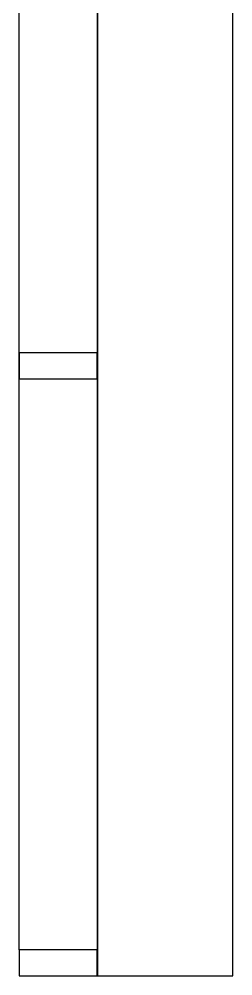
# Model space of a CAD drawing. Header units: metres. Extents: x 2.3 to 42.8, y 0.9 to 31.9.
# Drawn here: x 10.435 to 10.597, y 10.556 to 11.281 of the extents above; entities that cross this region are included whole.
import ezdxf

# ---------------------------------------------------------------- set-up
doc = ezdxf.new("R2010")
doc.units = ezdxf.units.M
doc.layers.add('ARREDI', color=9, linetype='Continuous')
doc.layers.add('PARETI_STRUTTURE', color=7, linetype='Continuous')

msp = doc.modelspace()

# ---------------------------------------------------------------- linework, layer by layer
at = {"layer": 'ARREDI'}
for points in [[(10.49416, 11.48118), (10.49416, 11.01854), (10.49455, 11.01854), (10.49455, 11.48118)], [(10.49416, 11.01853), (10.49416, 10.5559), (10.49455, 10.5559), (10.49455, 11.01853)]]:
    msp.add_lwpolyline(points, close=True, dxfattribs=at)
at = {"layer": 'PARETI_STRUTTURE'}
for points in [[(10.4351, 11.01853), (10.4351, 11.46149)], [(10.49416, 10.57558), (10.43511, 10.57558), (10.43511, 11.01854)]]:
    msp.add_lwpolyline(points, dxfattribs=at)
for points in [[(10.59691, 10.55589), (10.59691, 11.44574), (10.49453, 11.44574), (10.49453, 10.55589)], [(10.4351, 11.02838), (10.4351, 11.0087), (10.49416, 11.0087), (10.49416, 11.02838)], [(10.4351, 10.57558), (10.4351, 10.5559), (10.49416, 10.5559), (10.49416, 10.57558)]]:
    msp.add_lwpolyline(points, close=True, dxfattribs=at)

doc.saveas('drawing.dxf')
